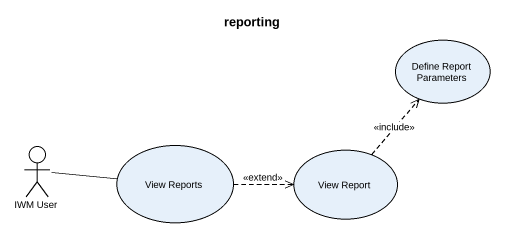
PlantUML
@startuml
title reporting
usecase "Define Report Parameters" as Define_Report_Parameters
actor "IWM User" as IWM_User
usecase "View Reports" as View_Reports
usecase "View Report" as View_Report
IWM_User -right- View_Reports
View_Reports .right.> View_Report : <<extend>>
View_Report .up.> Define_Report_Parameters : <<include>>
@enduml
